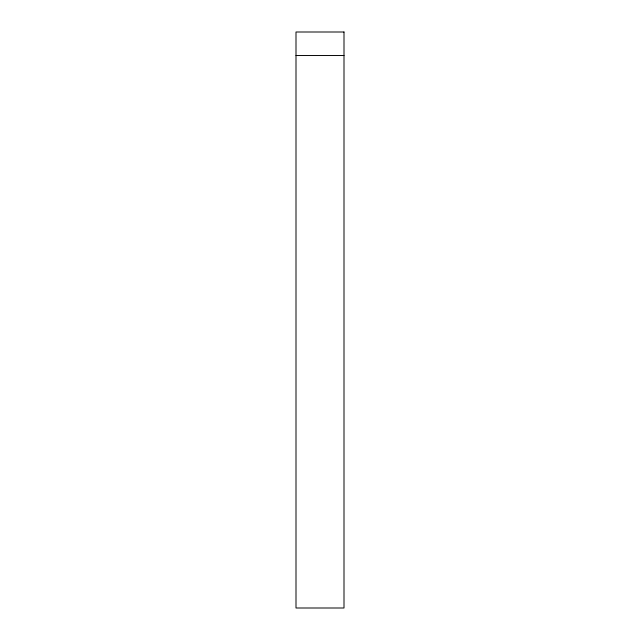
<?xml version="1.0" encoding="UTF-8"?>
<svg xmlns="http://www.w3.org/2000/svg" width="640" height="640" viewBox="0 0 640 640"><rect width="100%" height="100%" fill="white"/><g stroke="black" fill="none" stroke-linecap="round" stroke-linejoin="round"><path stroke-width="0.96" d="M296 55.528L344 55.528M344 32L296 32L296 608L344 608L344 32"/></g></svg>
